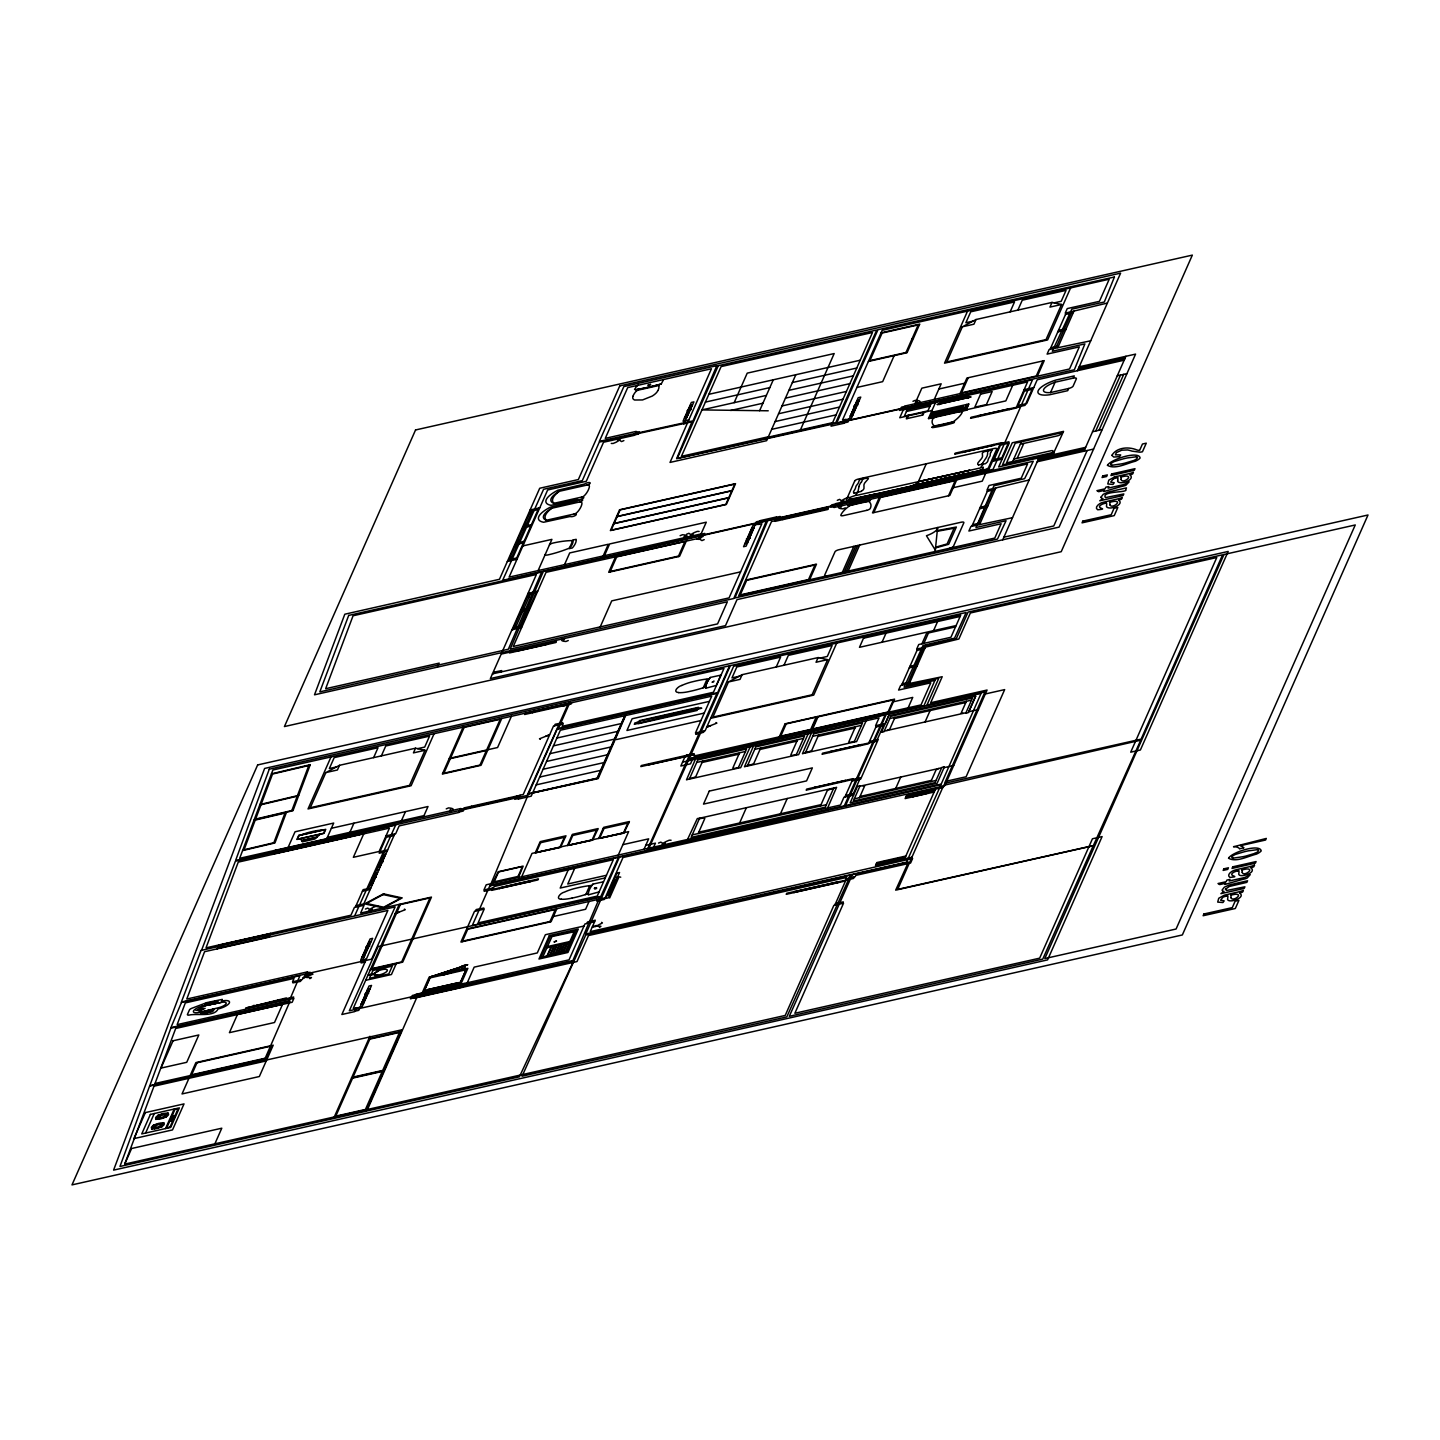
<?xml version="1.0" encoding="UTF-8"?>
<svg xmlns="http://www.w3.org/2000/svg" width="1440" height="1440" viewBox="0 0 1440 1440"><rect width="100%" height="100%" fill="white"/><g stroke="black" fill="none" stroke-linecap="round" stroke-linejoin="round"><path stroke-width="1.5" d="M750.204 746.892L740.664 767.718L738.18 768.096L746.586 748.98L697.824 759.942L689.418 778.968L686.502 779.832L695.448 759.204M866.16 720.792L856.602 741.618L854.136 741.996L862.542 722.88L813.78 733.842L805.374 752.868L802.458 753.732L811.404 733.104M594.558 888.588L596.232 887.616M596.502 888.102L596.484 887.616M1121.094 479.286C1121.724 484.326 1133.586 476.28 1126.242 476.046A10.782 3.474 -18 0 0 1122.192 476.73L1120.752 477.018M1242.198 872.172C1242.99 877.32 1254.942 868.77 1247.13 868.95A10.782 3.474 -18 0 0 1243.296 869.616L1241.856 869.904M935.19 551.484L937.602 527.526A13.896 4.482 -18 0 1 926.46 535.734L935.316 550.116M1101.042 497.142L1103.22 494.316L1108.044 492.138A18.702 6.03 -18 0 1 1110.87 491.418L1126.476 487.89L1125.774 489.474C1129.014 492.966 1101.24 490.608 1105.326 497.43A4.068 1.314 -18 0 0 1105.902 497.538L1123.812 493.938L1123.11 495.54L1099.782 500.778L1102.95 498.528A8.748 2.826 -18 0 1 1101.024 497.142M858.06 491.526L858.942 486.594M1117.764 480.258L1117.692 480.762A20.178 6.498 -18 0 0 1117.728 481.608C1121.544 485.406 1135.89 478.818 1129.824 474.948A9.054 2.916 -18 0 0 1132.668 473.94L1133.388 472.266A9.162 2.952 -18 0 1 1129.968 473.418L1129.716 473.49A42.21 13.608 -18 0 1 1127.448 474.03L1116.918 476.424M222.228 999.54L221.562 1001.07A10.404 3.348 -18 0 1 229.392 1002.87A10.404 3.348 -18 0 1 218.07 1008.972C214.236 1017.396 196.506 1013.112 188.838 1015.146A3.42 1.098 -18 0 1 187.47 1014.372L189.468 1009.872A3.42 1.098 -18 0 1 191.862 1008.27L206.802 1002.618L222.192 999.414M546.876 947.79L569.448 942.552M547.362 946.584L569.916 941.508M663.3 380.052L661.248 383.958A85.428 27.522 -18 0 1 635.508 389.772L635.418 389.79A85.572 27.576 -18 0 0 661.194 383.976L661.248 383.958M465.192 966.582L464.724 968.328L444.438 974.628M983.286 467.496L982.944 469.062A2.898 0.936 -18 0 1 982.134 469.602L980.316 470.25A12.942 4.176 -18 0 1 979.704 470.376M464.652 966.744L464.202 968.274L441.9 975.222M556.506 941.166L554.004 941.958L556.452 940.968M386.028 835.884L395.694 833.706L399.132 825.912L459.036 812.43L460.764 808.524L239.688 858.294L272.88 770.004L723.978 668.448L713.448 692.262L562.068 726.336L563.166 723.87L553.5 726.048L523.26 794.466L520.038 795.186L518.31 799.092L531.198 796.176L560.34 730.242L711.72 696.168L695.448 732.978L705.114 730.8L733.644 666.288L960.714 615.168L950.94 637.272L918.72 644.526L916.704 649.08L926.37 646.902L958.878 639L970.362 612.99L1216.764 557.532L1130.724 752.166L1140.39 750.006L1228.158 551.448L264.618 768.438L113.58 1170.126L1047.6 959.886L1102.086 836.604L1092.438 838.782L1039.662 958.158L794.88 1013.256L843.516 903.222L833.85 905.382L785.214 1015.434L124.704 1164.114L175.698 1028.466L292.176 1002.258L293.904 998.352L177.138 1024.632L185.328 1002.888L294.012 978.408L292.518 981.792L302.184 979.614L307.332 971.91L186.768 999.036L204.57 951.696L387.864 910.44L341.874 1014.498L354.762 1011.6L356.472 1007.694L353.25 1008.414L399.258 904.356M286.488 812.25L274.95 842.958L242.586 850.572M291.852 810.522L308.79 765.504M201.78 949.698L235.404 861.21L395.64 825.066L354.816 915.498M706.914 679.428L703.494 687.312A4.428 1.422 -18 0 1 702.648 687.96M720.72 675.522L716.274 685.44L705.942 688.176M217.17 948.87L218.898 944.964M124.704 1164.114L131.598 1148.508L221.778 1128.204L214.884 1143.81M221.94 944.622L267.03 934.47M221.202 947.61L222.246 945.252M145.62 1133.046L154.242 1113.534M199.926 1011.168L201.51 1007.586M201.024 1013.922L201.834 1012.104M204.75 1005.48L205.56 1003.644M202.302 1013.634L203.454 1011.69M206.046 1005.192L207.18 1003.284M273.528 854.19L275.238 850.284M203.922 1013.274L204.75 1011.402M207.63 1004.886L208.458 1002.996M204.246 1013.202L205.092 1011.276M207.936 1004.868L209.88 1002.492M206.388 1010.988L204.534 1013.364M209.214 1004.562L210.078 1002.636M205.848 1012.842L206.73 1010.862M209.52 1004.544L210.402 1002.564M276.912 853.074L317.502 843.93M277.902 852.138L278.946 849.798M207.144 1012.554L208.008 1010.574M210.798 1004.256L211.68 1002.276M207.468 1012.482L208.368 1010.448M211.104 1004.238L212.004 1002.204M208.746 1012.194L209.646 1010.16M212.4 1003.95L213.3 1001.916M209.07 1012.122L209.988 1010.034M212.688 1003.932L213.606 1001.844M210.366 1011.834L211.284 1009.746M214.902 1001.556L212.958 1004.076M210.672 1011.762L212.724 1009.17M214.272 1003.608L215.226 1001.466M211.968 1011.474L212.922 1009.332M215.568 1003.32L216.522 1001.178M212.292 1011.384L214.362 1008.756M215.874 1003.302L217.944 1000.674M214.542 1008.918L212.472 1011.546M218.124 1000.818L216.09 1003.446M288.126 847.386L295.038 831.78L333.684 823.068L326.772 838.692M165.582 1128.546L174.204 1109.034M166.842 1127.682L174.888 1109.484M188.946 1078.326L182.034 1093.932L259.344 1076.526L273.204 1045.188L195.894 1062.576L190.152 1075.59M331.02 756.9L308.034 808.938L411.102 785.736L434.088 733.716M170.82 1120.068L172.296 1116.738M325.836 772.596L310.302 807.714L409.5 785.394L425.034 750.276L415.512 748.206L339.498 765.306L325.836 772.596L337.428 769.986L339.498 765.306M172.638 1119.654L174.114 1116.324M170.064 1126.962L178.11 1108.746M265.014 937.746L266.04 935.406M268.704 937.26L270.432 933.354M317.196 843.3L318.24 840.96M320.076 843.354L360.666 834.228M321.066 842.436L322.092 840.096M254.034 1005.228L253.566 1006.254L278.154 1000.512M373.644 757.62L378 747.738L334.206 757.602L329.364 768.528L336.456 766.926M381.366 755.892L385.74 745.992L429.534 736.146L424.71 747.072L417.618 748.656M349.326 833.616L353.934 823.194M278.046 1000.746L278.514 999.702M285.21 1000.314L286.236 997.974L245.844 1008L293.616 997.002L292.932 998.568M293.49 981.576L292.914 982.872L300.528 981.396L301.212 979.848M360.36 833.58L361.386 831.24M365.436 829.98L353.358 857.304L379.116 851.49L389.466 828.09L238.248 862.128L206.01 947.862L350.946 915.228L354.402 907.434L364.068 905.256L360.612 913.068L431.46 897.102L402.714 962.154L370.512 969.39M437.454 667.044L439.182 663.138L325.656 688.698L353.07 615.762L536.382 574.506L490.374 678.564L725.508 625.626L737.01 599.616L1059.084 527.112L1135.566 354.114L1079.208 366.804M415.512 748.206L413.442 752.886L425.034 750.276M355.356 907.218L363.132 889.65L370.746 888.174M386.982 835.668L379.224 853.236L384.372 852.066M508.302 561.258L531.072 509.742M518.166 542.88L525.06 527.274M368.172 888.75L384.498 851.814L387.072 851.238M369.864 885.564L375.39 873.072M377.91 867.348L383.436 854.856M370.116 885.492L375.642 873.018M378.18 867.294L383.688 854.802M371.538 885.186L377.064 872.694M379.584 866.97L385.11 854.478M371.79 885.132L377.316 872.64M379.854 866.916L385.362 854.424M363.096 905.472L394.722 833.94M516.024 559.512L538.794 508.014M400.86 822.006L405.468 811.602M423.414 816.93L428.004 806.526L331.38 828.27M463.086 727.182L442.386 774.018L481.032 765.306L501.732 718.488M362.322 957.06L369 941.976M362.592 957.006L369.252 941.922M443.898 773.19L464.148 727.416M363.996 956.682L370.674 941.598M538.11 570.6L551.898 539.37L522.918 545.904M619.902 385.578L578.358 479.538L539.712 488.25L499.464 579.294L344.808 614.214L314.496 694.818L727.344 601.794L717.57 623.898L492.444 673.866M493.416 673.65L494.1 672.102L501.714 670.608L501.138 671.922M502.848 652.32L502.164 653.886L556.38 641.448L555.93 642.492L509.544 652.932L510.57 650.592M512.91 629.568L529.002 593.136M522.666 611.442L515.412 627.822L513.486 628.254M530.37 594L523.116 610.398L521.19 610.83M520.632 627.822L536.742 591.408M361.224 1004.166L367.902 989.082M517.266 651.186L517.734 650.142M361.494 1004.112L368.154 989.01M362.898 1003.788L369.576 988.704M363.168 1003.734L369.828 988.632M564.516 564.66L569.7 552.942L608.346 544.248L603.162 555.948M334.296 1116.936L369.936 1036.278M471.204 807.264L471.672 806.22M511.398 716.31L497.592 747.522L449.28 758.394M548.19 644.22L548.658 643.194M532.404 712.746L532.854 711.702M604.458 555.66L609.624 543.96L706.266 522.198L699.354 537.822L696.924 539.208L699.066 539.334L700.956 537.84L546.048 572.328L513.27 646.47L729.072 597.888L761.85 523.746L758.628 524.466L760.338 520.578L776.448 516.942L774.72 520.848L771.498 521.568L738.72 595.71L994.788 538.074L1001.106 523.764L968.904 531.018L970.92 526.464L1012.5 517.698M410.976 998.586L412.344 995.472L463.878 983.862M415.188 996.93L416.214 994.59M366.498 1109.682L401.004 1031.634L368.784 1038.888M422.19 992.898L429.192 977.04L467.856 968.328L460.836 984.204M508.572 798.84L509.022 797.814M615.618 556.668L608.706 572.274L679.572 556.326L686.466 540.72M423.468 992.61L430.488 976.734M610.002 571.986L616.68 556.902L684.954 541.53L678.294 556.614M427.662 989.64L457.29 982.962M684.738 417.996L690.516 405.45M686.412 417.618L691.938 405.144M686.682 417.564L692.19 405.072M554.472 725.814L555.156 724.266L562.77 722.79L562.194 724.086M563.904 704.484L563.202 706.05L568.476 704.628M600.228 626.886L611.73 600.876L740.574 571.878M475.452 911.106L476.154 909.54L483.768 908.064L483.192 909.36M484.884 889.776L484.2 891.324L538.416 878.886L537.966 879.93L491.58 890.37L492.624 888.03M462.204 941.724L467.73 929.232L555.336 909.522L549.81 922.014M571.626 702.756L571.05 704.052L524.664 714.492L525.132 713.448L571.518 703.008M492.66 883.332L498.186 871.74L523.152 866.142L518.436 877.536M494.208 881.82L498.51 872.064M499.32 888.624L499.77 887.598M459.54 984.492L466.56 968.616M458.982 987.084L460.026 984.744M459.288 987.714L414.54 997.092M462.33 987.372L464.058 983.484M467.28 982.746L474.174 967.14L537.3 952.938L545.364 934.722L584.01 926.028M518.04 876.456L522.36 866.7M521.658 876.816L532.008 853.398L628.632 831.636L618.282 855.054M734.166 402.66L747.216 373.14L834.174 353.556L800.424 429.912M536.274 852.462L540.594 842.706M530.226 881.676L530.694 880.632M564.426 837.342L559.872 847.314L536.508 852.606M624.762 715.734L597.168 778.176L532.746 792.666M759.6 410.724L773.28 379.8M568.44 845.226L572.76 835.47M568.242 869.832L560.196 888.048L605.286 877.896M556.848 908.712L551.106 921.708L460.926 942.012L474.498 911.322L484.164 909.144L478.062 922.932L597.24 896.112L613.332 859.68L494.154 886.518L493.578 887.814L483.93 889.992L486.216 884.79L840.51 805.032L843.966 797.22L853.632 795.06M574.686 868.392L567.774 883.998L606.438 875.286M795.816 374.724L766.656 440.676L670.032 462.42L711.432 368.766L627.696 387.612L605.268 438.354L636.192 431.388L634.464 435.294L603.54 442.242L586.296 481.266L547.65 489.978L509.112 577.116L701.082 533.916M596.592 830.106L592.02 840.078L568.674 845.37M546.876 956.196L550.746 947.466M547.524 956.052L551.376 947.322M599.706 838.188L604.008 828.432M549.648 955.566L553.518 946.836M550.296 955.422L554.148 946.692M552.24 954.99L556.092 946.26M552.87 954.846L556.74 946.116M554.94 954.378L558.792 945.648M555.588 954.234L559.44 945.504M557.514 953.802L561.366 945.072M558.162 953.658L562.014 944.928M589.572 886.068L586.08 893.988A4.428 1.422 -18 0 1 585.234 894.636M560.088 953.208L563.958 944.496M560.736 953.064L564.588 944.352M562.68 952.632L566.532 943.92M563.31 952.488L567.18 943.758M745.272 543.528L751.932 528.444M745.524 543.474L752.202 528.372M649.044 763.794L648.594 764.838L686.052 756.198M746.946 543.15L753.606 528.066M747.198 543.096L753.876 527.994M589.068 901.458L585.612 909.27L553.41 916.506M623.538 832.824L627.84 823.068M586.854 923.508L587.556 921.942L595.278 920.214L590.22 931.644L912.6 858.492L910.584 863.046L855.828 875.376L855.252 876.672L845.586 878.85L846.162 877.554L588.492 935.55L576.99 961.56L414.018 998.262L415.746 994.356L569.052 959.85L584.928 923.94L594.594 921.762M597.438 899.568L596.754 901.134L604.476 899.388L622.998 857.502L944.802 785.664L987.066 690.048L930.69 702.738L942.192 676.728L910.278 683.334L900.612 685.512L898.596 690.048L930.798 682.812L921.024 704.916L693.954 756.036L694.53 754.74L640.854 766.584L641.322 765.54L694.152 753.642L693.576 754.956M607.464 895.266L613.908 880.704M746.91 579.816L740.25 594.9L808.524 579.528L815.202 564.444M607.716 895.212L614.16 880.632M609.138 894.888L615.582 880.326M775.548 520.308L775.08 521.352L827.91 509.454L828.36 508.428L774.9 520.452M609.642 898.02L619.002 876.834L620.73 877.176M778.122 519.732L780.138 516.474L776.286 517.338M782.82 519.606L783.27 518.58M644.04 849.258L648.648 838.854L622.872 844.65M684.864 756.9L680.85 766.008L690.516 763.83L692.226 759.942M685.836 756.684L686.52 755.136L691.56 754.236M696.42 732.762L695.736 734.31L703.566 732.312L704.142 731.016M653.706 847.08L655.434 843.174L645.768 845.352M728.442 681.984L712.908 717.102L812.124 694.764L827.64 659.646L818.118 657.576L742.104 674.676L728.442 681.984L740.034 679.374L742.104 674.676M850.446 415.836L857.106 400.752M850.698 415.782L857.376 400.698M852.12 415.458L858.78 400.374M852.372 415.404L859.05 400.32M702.648 761.112L696.042 776.052A2.97 0.954 -18 0 1 692.748 777.816L689.616 778.518M820.17 511.2L820.638 510.156M894.168 355.626L882.666 381.654L856.908 387.45M687.51 839.484L697.338 818.55L699.534 818.28L691.128 837.396L825.264 807.192L833.67 788.166L836.586 787.32L827.64 807.93M905.994 352.494L918.18 324.918M809.586 579.762L816.48 564.156L745.632 580.104M698.166 833.562L704.754 818.622A2.97 0.954 -18 0 0 702.468 818.136L699.336 818.838M776.25 666.99L780.606 657.108L736.812 666.972L731.988 677.898L739.062 676.296M739.566 752.796L732.96 767.736A2.97 0.954 -18 0 0 735.246 768.24L738.378 767.538M859.806 479.61L860.796 479.466A10.584 3.42 -18 0 0 861.588 479.268L863.946 477.81M783.972 665.262L788.346 655.38L832.14 645.516L827.316 656.442L820.224 658.026M753.426 746.154L744.48 766.782L747.396 765.918L755.802 746.892L804.564 735.93L796.158 755.046L798.642 754.668L808.182 733.842M760.626 748.062L754.02 763.002A2.97 0.954 -18 0 1 750.726 764.766L747.594 765.468M907.83 415.404L906.336 418.752L922.968 415.008L924.462 411.66M907.038 418.59L908.514 415.242M914.94 403.776L921.834 388.17L941.166 383.814L934.272 399.438M842.346 572.4L853.83 546.372M844.272 571.95L855.774 545.94M846.198 571.518L857.7 545.508M879.408 497.286L872.496 512.892L949.806 495.486L956.7 479.88M873.792 512.604L880.47 497.52L955.188 480.69L948.51 495.774M848.142 571.086L859.644 545.076M739.62 822.978L746.37 807.696M779.31 736.812L785.07 723.816L894.564 699.156L888.822 712.17M967.536 311.13L944.532 363.15L1047.6 339.948L1070.604 287.928M922.284 415.17L923.76 411.804M780.768 736.146L786.186 723.906M962.352 326.808L946.818 361.944L1046.016 339.606L1061.55 304.488L1052.028 302.418L976.014 319.518L962.352 326.808L973.944 324.198L976.014 319.518M818.118 657.576L816.048 662.256L827.64 659.646M928.422 418.554L935.442 402.678M930.258 417.906L932.832 412.092L968.886 403.974L966.312 409.788M930.582 417.834L933.156 412.02M931.842 417.114L933.57 413.226M933.606 414.486L932.58 416.826L934.164 416.52M934.938 413.838L934.092 413.658M939.06 404.73L939.762 403.182L969.174 396.558L968.472 398.124M935.964 416.106L934.488 416.07M935.406 414.972L933.12 415.854L935.676 416.142M935.838 414.306L934.992 414.126M937.782 415.71L936.288 415.656M936.18 416.016L936.81 415.098M937.062 414.036L938.34 413.37M937.62 412.92L936.342 413.586L937.44 412.902M836.712 643.086L813.708 695.106L710.64 718.308M937.818 415.206L944.136 414.27M939.51 413.478L940.788 412.83M941.904 411.948L942.75 412.128M797.544 739.746L790.938 754.686A2.97 0.954 -18 0 0 793.224 755.19L796.356 754.488M941.958 412.938L941.112 412.758M943.128 411.678L943.974 411.858M944.406 412.38L943.56 412.2M946.422 411.318L944.496 411.318M945.414 411.498L946.62 410.832M945.63 412.11L946.908 411.444M946.026 413.478L947.232 413.568M947.826 412.614L947.376 413.496L948.924 413.19M948.078 411.552L949.356 410.886M916.956 484.848L926.262 463.77M950.868 412.704L951.912 410.364M811.53 729.576L817.272 716.562M952.722 410.184L953.352 410.868M960.03 393.624L966.924 378.018L1044.234 360.63L1037.34 376.236M818.01 716.868L812.664 728.964L888.03 711.99L893.376 699.894M952.848 412.272L954.342 411.102L953.01 412.272M968.22 377.73L961.542 392.814L1036.278 376.002L1042.938 360.918M955.296 411.714L954.45 411.534M955.944 410.238L955.314 409.554M956.052 411.534L957.096 409.194M958.32 408.924L956.16 411.57M780.48 813.78L787.23 798.498M958.446 411.012L960.606 408.366M959.67 410.724L960.768 408.366M960.894 410.454L961.92 408.114L960.912 408.294M961.47 410.454L963.198 406.548M818.586 735.012L811.98 749.952A2.97 0.954 -18 0 1 808.704 751.716L805.572 752.418M864.072 636.912L859.482 647.316L956.106 625.572M965.988 409.86L968.562 404.046M1010.142 311.832L1014.516 301.95L970.722 311.814L965.88 322.74L972.972 321.138M1017.882 310.104L1022.256 300.204L1066.05 290.358L1061.226 301.284L1054.134 302.868M813.924 788.418L814.392 787.374M829.8 752.508L830.268 751.464M962.442 452.466L962.91 451.44M978.318 416.574L978.768 415.53M882.018 642.258L886.626 631.836M820.44 806.022L827.046 791.082A2.97 0.954 -18 0 1 830.34 789.336L833.472 788.634M855.522 726.696L848.916 741.636A2.97 0.954 -18 0 0 851.202 742.14L854.334 741.438M1012.734 385.272L1005.84 400.896L928.53 418.284M1052.028 302.418L1049.958 307.098L1061.55 304.488M980.82 467.316L983.304 464.076A14.76 4.752 -18 0 0 984.708 463.806L985.302 463.734A4.518 1.458 -18 0 0 985.86 463.338L987.192 462.114A9.126 2.934 -18 0 0 987.732 461.25L988.47 458.694A74.358 23.958 -18 0 1 988.938 457.92L989.946 456.21A15.876 5.112 -18 0 0 990.18 455.472L990.234 454.068A23.418 7.542 -18 0 1 990.558 452.844M988.146 450.756L988.596 449.748M793.98 892.584L794.448 891.54M844.848 781.452L845.316 780.408M860.724 745.542L861.174 744.516M993.366 445.518L993.816 444.474M1009.224 409.608L1009.692 408.564M985.698 473.364L982.242 481.158L953.262 487.692M844.938 797.004L853.038 778.662L806.67 789.102L806.202 790.146L860.436 777.708L852.66 795.276M876.564 725.472L868.446 743.814L822.078 754.254L822.528 753.21L876.528 741.294L884.286 723.726M993.438 461.07L1001.556 442.728L955.17 453.168L954.72 454.212L1003.788 442.926M1025.064 389.538L1016.964 407.88L970.578 418.32L971.046 417.276L1019.88 406.512M1001.178 459.324L1008.936 441.774L1001.214 443.52M1032.804 387.792L1025.046 405.36L1017.306 407.088M901.584 685.278L917.676 648.864M971.892 526.248L987.984 489.834M1050.084 349.344L1066.194 312.93M860.706 779.058L878.184 739.512M978.426 709.56L968.778 711.738L975.672 696.132L888.714 715.716L885.258 723.51L875.592 725.688L879.048 717.876L682.578 762.102M921.942 643.806L926.55 633.402L955.53 626.868M860.04 785.862L853.344 801.036L935.082 782.622L941.778 767.448L944.28 766.692M923.868 643.374L928.476 632.97M985.5 507.258L978.264 523.638L980.19 523.206M993.204 489.816L985.968 506.214L987.894 505.782M1063.71 330.354L1056.456 346.734L1058.382 346.302M1071.414 312.93L1064.16 329.31L1066.104 328.878M909.306 683.55L925.398 647.118M979.614 524.502L995.706 488.088M1057.824 347.616L1073.916 311.184M859.482 797.688L864.648 785.934L862.614 785.628M933.552 630.648L938.16 620.244M1012.698 461.502L1021.41 441.81M1017.198 458.334L1023.786 443.43M908.154 707.814L912.744 697.41L893.43 701.766M1050.534 392.562L1055.106 382.212L1073.286 378.126A3.996 1.296 -18 0 1 1076.364 378.792L1073.142 386.1A3.996 1.296 -18 0 1 1068.714 388.458L1050.534 392.562A14.364 4.626 -18 0 1 1043.676 389.448A14.364 4.626 -18 0 1 1055.106 382.212M837.792 882.72L838.242 881.676M834.822 905.166L846.558 878.634M1073.286 378.126L1074.258 375.912L1056.078 379.998A19.908 6.408 -18 0 0 1038.204 390.672A19.908 6.408 -18 0 0 1049.562 394.776L1067.724 390.672L1068.714 388.458M1002.726 539.802L1038.96 457.848M1077.48 370.71L1120.608 273.15L619.758 385.902M842.562 903.438L843.246 901.872L835.398 903.87M854.28 876.888L853.596 878.454L786.708 893.268L786.258 894.312L845.514 880.974M895.716 788.436L900.738 777.042M1052.496 452.556L1053.054 451.278A2.97 0.954 -18 0 0 1050.768 450.792L1013.76 459.108M1061.208 432.846L1060.65 434.124A2.97 0.954 -18 0 1 1057.356 435.87L1020.348 444.204M1053.99 452.25L1063.548 431.37L1012.266 442.782L1002.492 464.886L1053.918 453.186L1054.134 452.25L1006.524 462.888L1015.236 443.196L1062.63 432.522M883.206 863.946L884.592 860.814M912.888 796.824L914.274 793.71M930.87 781.614L936.036 769.914L938.862 768.456M897.21 859.86L898.128 857.772M926.874 792.738L927.792 790.65M944.388 766.854L937.152 783.27L850.176 802.854L857.43 786.438L859.932 785.682M1083.924 451.242L1125.9 356.292M903.906 860.454L936.09 787.608M1087.146 450.522L1053.792 525.96L1003.878 537.192M1095.768 431.01L1120.5 375.084M1098.99 430.29L1123.722 374.346M911.628 858.726L912.312 857.16L875.484 865.674L876.87 862.56L905.85 856.026M943.83 785.88L943.146 787.446L906.534 795.438L905.148 798.57L934.146 792.036M1233.522 846.738L1266.3 838.44L1265.598 840.024L1240.416 845.694A26.064 8.406 -18 0 1 1243.656 847.854M1254.492 865.152L1253.754 866.808A9.054 2.916 -18 0 1 1250.73 867.78C1257.534 872.28 1240.974 877.932 1238.922 874.674A20.178 6.498 -18 0 1 1238.796 873.72L1238.85 873.144A43.524 14.022 -18 0 0 1238.85 870.57L1237.824 870.804M881.442 732.132L888.714 715.716M884.052 731.538L890.766 716.364L972.504 697.968L965.79 713.142M894.978 717.372L889.758 729.144L886.968 730.53M925.092 721.944L930.132 710.55M966.366 701.316L961.2 712.998L963.216 713.358M975.672 696.15L968.4 712.566L965.934 713.322M962.568 409.842L965.34 408.204L962.658 410.04M990.558 452.844L992.268 449.676M634.536 389.484L636.75 386.028M982.314 463.554L982.368 463.464A4.302 1.386 -18 0 0 982.116 463.86L982.44 464.148M982.638 463.086L986.058 457.974A45.774 14.742 -18 0 0 987.606 453.564L987.678 451.422L990.036 450.342A10.584 3.42 -18 0 0 990.792 450.216L992.034 449.802M599.076 891.9L588.474 894.834M861.534 481.968L862.812 478.998M636.804 385.938L638.298 385.236M713.718 681.192L713.952 680.94M649.926 384.894L650.664 384.318L649.152 385.218M883.98 731.646L881.64 732.312M918.018 484.506L971.64 472.32A66.186 21.33 -18 0 1 974.682 471.69L976.644 471.276A14.436 4.644 -18 0 0 978.93 470.682L980.784 470.124M710.244 677.448L720.414 675.216M592.92 884.106L603.09 881.874M320.256 834.192L314.802 839.034L302.4 841.824L300.564 838.656M594.72 888.336L596.016 888.642M172.908 1115.838L174.168 1115.73M170.748 1120.716L172.008 1120.608M712.224 682.074L712.458 682.056M594.306 888.354L596.106 887.634M918.27 484.308L918.558 481.644M371.916 973.836L367.956 975.33L371.07 974.988L378 971.334L377.154 970.758M596.394 925.452L592.38 926.928L595.494 926.568L602.424 922.932L601.578 922.356M933.678 413.1L963.018 406.404M961.326 410.598L932.022 417.276M205.668 1003.518L206.658 1003.212M207.288 1003.158L208.278 1002.852M205.83 1005.39L204.966 1005.642M210.51 1002.438L211.5 1002.114M207.414 1005.084L206.568 1005.318M212.112 1002.078L213.102 1001.754M209.07 1004.724L208.152 1005.012M213.732 1001.718L214.722 1001.394M210.6 1004.454L209.772 1004.706M215.334 1001.34L216.324 1001.034M212.184 1004.148L211.374 1004.382M201.942 1011.96L202.932 1011.654M203.58 1011.564L204.57 1011.24M205.2 1011.15L206.19 1010.826M215.46 1003.446L214.506 1003.77M202.194 1013.76L201.24 1014.084M206.838 1010.736L207.828 1010.412M203.778 1013.436L202.806 1013.724M208.476 1010.322L209.466 1009.998M210.114 1009.908L211.086 1009.584M207 1012.698L206.118 1013.004M208.602 1012.338L207.684 1012.626M210.15 1012.014L209.34 1012.266M211.86 1011.6L210.906 1011.906M174.996 1109.34L177.93 1108.602M498.636 871.938L522.162 866.538M169.92 1127.106L167.058 1127.844M623.394 832.968L599.958 838.332M617.472 440.532C620.802 435.96 622.206 440.37 613.17 443.448L611.28 443.448M693.072 534.33C691.992 538.416 685.782 535.464 697.248 531.396L699.138 531.414M843.804 500.4C842.562 504.558 836.694 501.48 847.98 497.466L849.87 497.484M372.042 909.126C370.116 913.356 365.112 910.17 376.11 906.192L378 906.21M309.87 978.66L311.454 977.526L306.54 977.49M374.922 975.834L376.506 974.718L371.592 974.682M665.136 843.156C663.75 847.098 657.684 844.632 669.204 840.222L671.094 840.24M599.346 927.432L600.93 926.298L596.052 926.244M596.61 888.354L594.684 888.714M1113.03 479.16L1110.69 482.112L1114.236 482.724L1113.012 484.416L1107.774 483.984L1108.8 480.132L1114.236 477.126M384.21 894.006L366.498 903.456L383.706 907.2L401.418 897.75M155.88 1119.474L158.058 1118.304M166.086 1114.02L168.264 1112.868M172.854 1116.072L174.006 1115.46M151.56 1129.23L153.738 1128.06M161.766 1123.776L163.944 1122.624M170.91 1120.986L172.062 1120.374M861.354 491.202L862.65 490.338A11.988 3.87 -18 0 0 863.982 488.358L863.982 486.09A36.36 11.718 -18 0 1 863.928 485.442A24.138 7.776 -18 0 1 864.954 482.67L868.392 478.674L867.546 478.008A4.428 1.422 -18 0 0 867.006 478.098L863.586 478.8M681.786 685.476C678.258 686.178 672.012 692.19 678.726 692.568M918.414 481.536L949.248 475.092M648.81 384.66L647.748 385.182L648.666 385.506M713.664 681.858L712.368 682.272M172.548 1116.54L173.736 1116.234M172.278 1119.888L171.216 1120.14M840.87 507.312C844.128 503.856 832.554 508.212 842.976 508.86L845.298 507.888M563.832 639.954C567.342 636.408 555.696 640.926 565.938 641.484L568.26 640.53M450.666 809.442C446.652 812.826 459.72 808.794 448.56 807.894L446.238 808.866M1254.906 853.344L1245.924 856.044A64.512 20.79 -18 0 1 1243.062 856.692L1233.522 858.096M917.532 401.814C913.896 405.774 926.19 400.464 915.3 400.338L912.978 401.292M684.684 536.22C680.202 539.856 693.792 535.392 682.434 534.744L680.112 535.698M369.828 909.63L367.722 908.082L365.4 909.054M623.88 440.604L621.54 441.576L619.344 440.064M686.556 534.258L688.878 533.286L691.074 534.78M704.214 539.64L701.892 540.612L699.696 539.118M837.288 500.328L839.61 499.356L841.806 500.85M545.598 736.308L549.558 734.796L539.514 738.792L540.36 739.368M710.784 725.616L706.824 727.11L716.85 723.114L716.004 722.538M399.114 912.15L395.208 913.68L405.252 909.684L404.406 909.108M306.954 976.716L302.904 978.138L312.948 974.142L312.102 973.584M658.512 843.084L660.834 842.112L663.03 843.606M1247.004 878.202L1250.262 874.62L1244.952 877.41A10.53 3.402 -18 0 1 1242.9 877.914L1229.256 880.992L1229.958 879.39L1226.88 880.092L1226.178 881.694L1218.024 883.53L1219.698 884.574L1225.476 883.278L1224.954 884.448L1241.964 879.57A23.634 7.614 -18 0 0 1246.176 878.526M1125.774 485.388L1129.176 481.806L1123.938 484.506M1125.288 485.55L1125.09 485.622A23.634 7.614 -18 0 1 1120.878 486.648L1103.868 491.562L1104.372 490.392L1098.612 491.688L1096.938 490.644L1105.074 488.808L1105.794 487.206L1108.872 486.504L1108.152 488.124L1121.796 485.046A10.53 3.402 -18 0 0 1123.848 484.542M982.188 464.094L981.954 464.166A8.226 2.646 -18 0 1 978.462 464.994M854.316 493.254L854.874 493.038A14.76 4.752 -18 0 0 856.332 492.66L857.844 491.976A4.302 1.386 -18 0 0 858.024 491.526M199.494 1012.464L218.646 1007.676A6.84 2.214 -18 0 0 226.152 1003.644A6.84 2.214 -18 0 0 220.95 1002.474L202.248 1006.218L220.95 1002.474M988.776 450.612L984.708 451.602A4.428 1.422 -18 0 0 983.988 451.8L982.296 453.042L982.548 456.21A24.138 7.776 -18 0 1 981.126 459.054A36.36 11.718 -18 0 1 980.388 459.882L978.102 462.672A11.988 3.87 -18 0 0 977.85 464.4L978.606 464.796M271.44 773.838L310.266 764.676L292.968 810.72L254.124 819.882M310.086 765.198L272.538 774.036L255.618 819.072L293.148 810.216M259.902 804.528L298.728 795.384M261 804.744L297.252 796.194M954.072 473.994L969.804 470.232L919.404 481.464L983.358 467.298M929.574 481.752L911.196 485.91L951.354 476.82M881.046 332.82L919.71 324.108L907.056 352.728L868.41 361.44M919.476 324.63L882.108 333.054L869.922 360.63L907.29 352.206M912.096 338.706L913.374 338.418M1107.378 303.066L1065.222 313.146L1067.238 308.592L1099.44 301.338L1109.214 279.234L882.144 330.336L842.472 420.102L845.694 419.364L843.966 423.27L831.078 426.168L872.478 332.514L721.098 366.588L681.426 456.336L768.384 436.77M708.858 394.308L860.238 360.216M1065.492 314.496L1073.34 312.48M689.94 405.576L692.514 405M705.402 402.102L769.824 387.612M792.36 382.536L856.782 368.028M688.194 410.202L687.114 410.67L688.086 410.454M690.12 409.752L691.092 409.536L690.012 410.022M766.368 395.406L701.946 409.914L768.24 410.796M788.922 390.33L853.326 375.84M1058.472 330.354L1064.286 329.058M1057.788 331.92L1065.636 329.922M684.432 418.068L687.006 417.492M636.012 431.784L639.432 431.946L638.496 434.034L634.644 434.898M688.842 419.886L683.046 421.2L691.326 402.462L693.9 401.886L683.604 423.882L687.456 423.018M730.71 410.472L762.912 403.218M785.466 398.142L849.888 383.634M782.01 405.936L846.432 391.446M1050.768 347.796L1056.582 346.482M1090.71 340.794L1049.112 349.56L1047.114 354.114L1079.316 346.86L1069.542 368.982L904.95 406.026L899.784 417.744L931.986 410.49M778.572 413.748L842.976 399.24M856.782 400.824L859.374 400.248M775.116 421.56L839.538 407.052M855.036 405.432L853.956 405.918L854.928 405.702M856.98 405L857.934 404.784L856.854 405.252M938.862 389.034L964.638 383.22M771.66 429.354L836.082 414.864M850.122 415.908L852.696 415.332M768.222 437.166L832.626 422.658M845.514 419.76L851.31 418.446L860.742 397.116L858.168 397.71L847.998 422.01L844.146 422.874M904.788 406.422L901.566 407.142L899.532 410.418L903.402 409.536M1078.596 368.172L1125.306 357.66M1078.02 369.468L1124.73 358.956M903.222 409.932L1027.548 381.942L1017.036 405.756L1026.702 403.578L1037.214 379.764L1124.172 360.198M906.426 411.48L929.988 406.188M559.242 491.31L587.322 484.992C592.956 483.534 585.72 496.584 582.156 496.962L553.932 503.316A24.606 7.938 -18 0 1 559.242 491.31A34.92 11.25 -18 0 0 553.932 503.316M1024.11 389.754L1033.758 387.576M1024.38 391.086L1032.102 389.358M937.764 412.83L938.664 412.632M939.888 412.362L938.61 413.028L939.69 412.83M940.212 412.29L941.112 412.074M942.048 411.876L942.948 411.66M943.272 411.588L944.172 411.39M948.456 410.436L947.25 411.084L948.258 410.904M948.78 410.364L949.68 410.148M950.904 409.878L949.626 410.544L950.706 410.346M951.228 409.806L952.128 409.608M953.19 409.356L954.09 409.158M954.414 409.086L955.314 408.888M956.538 408.6L955.26 409.266L956.34 409.068M957.6 408.33L962.172 407.304M933.894 414.126L934.794 413.928M937.566 413.298L938.466 413.1M940.014 412.758L940.914 412.542M944.298 411.786L945.198 411.588M948.582 410.832L949.482 410.616M951.03 410.274L951.93 410.076M952.992 409.824L954.99 409.626M954.216 409.554L955.116 409.356M957.366 408.852L961.938 407.808M933.768 414.396L934.668 414.198M936.216 413.856L937.116 413.658M938.664 413.298L939.564 413.1M942.336 412.47L943.236 412.272M944.784 411.93L945.684 411.714M947.232 411.372L948.132 411.174M949.68 410.814L951.804 410.346M952.866 410.112L953.766 409.896M957.24 409.122L958.158 408.924M958.464 408.834L959.382 408.636M933.552 414.9L951.588 410.814M952.65 410.598L953.568 410.364M953.874 410.328L954.792 410.094M955.098 410.04L956.016 409.824M957.024 409.608L957.942 409.392M958.248 409.338L959.166 409.104M959.472 409.068L960.39 408.834M960.696 408.78L961.614 408.564M933.336 415.386L949.554 411.732M953.676 410.796L954.576 410.58M954.9 410.508L955.8 410.31M956.808 410.112L957.726 409.878M958.032 409.824L958.95 409.608M959.256 409.554L960.174 409.32M960.48 409.284L961.398 409.05M935.352 415.35L951.156 411.804M956.592 410.598L957.51 410.364M957.816 410.328L958.734 410.094M959.04 410.058L959.958 409.824M960.264 409.77L961.182 409.554M962.928 409.284L965.268 408.762M932.886 416.376L947.448 413.082M947.754 413.028L950.94 412.29M952.002 412.074L952.902 411.876M953.226 411.804L954.126 411.57M956.376 411.102L957.294 410.868M957.6 410.814L958.518 410.598M958.824 410.544L959.742 410.31M960.048 410.274L960.966 410.04M944.46 414.198L945.648 413.928M949.248 413.118L950.724 412.794M951.786 412.542L952.686 412.344M954.234 412.002L955.134 411.804M957.384 411.282L958.284 411.084M958.608 411.012L959.508 410.814M959.832 410.742L960.732 410.526M1117.278 375.804L1126.944 373.626M967.158 410.058L928.692 418.698M530.1 509.976L539.766 507.798M530.496 511.056L532.422 510.624L525.528 526.23L523.602 526.662M532.314 510.876L538.11 509.58M551.754 508.248L579.834 501.912C585.468 500.508 578.466 513.396 574.524 513.918L546.444 520.236A24.606 7.938 -18 0 1 551.754 508.248A34.92 11.25 -18 0 0 546.444 520.236M529.344 513.648L531.27 513.216M978.66 415.764L1009.638 408.708M524.754 524.052L526.68 523.62M525.636 525.96L531.432 524.664M523.134 527.706L530.748 526.212M521.982 530.298L523.926 529.866M617.238 516.402L731.898 490.59M617.13 516.654L731.79 490.842M517.392 540.702L519.318 540.27M516.24 543.312L524.088 541.314M515.772 544.356L517.716 543.906L510.804 559.53L508.878 559.962M517.59 544.176L523.386 542.862M614.142 523.422L728.802 497.61M614.016 523.692L728.676 497.88M514.62 546.948L516.564 546.516M962.496 452.34L993.474 445.284M510.03 557.352L511.956 556.92M510.93 559.26L516.726 557.964M507.33 561.474L516.996 559.296M1092.546 431.73L1102.212 429.552M994.14 459.504L1001.862 457.776M992.484 461.286L1002.132 459.108M1085.652 447.336L998.694 466.92L1009.206 443.124L999.558 445.284L989.028 469.098L835.722 503.604L833.994 507.51L1027.566 463.932L1021.23 478.242L989.028 485.496L987.012 490.05L1029.168 479.97M760.176 520.956L756.306 521.838L746.136 546.138L743.562 546.714L752.994 525.384L758.79 524.088M835.542 504L831.672 504.864L830.754 506.952L834.156 507.114M1038.348 459.216L1085.058 448.704M1037.772 460.512L1084.482 450M783.162 518.814L820.584 510.3M1037.232 461.754L1093.59 449.064M751.608 528.516L754.2 527.922M747.45 538.578L746.37 539.064L747.342 538.848M749.394 538.146L750.348 537.93L749.268 538.416M610.236 571.464L678.51 556.092M744.948 543.6L747.522 543.024M528.048 593.352L537.714 591.192M528.426 594.45L536.058 592.956M987.3 491.382L995.13 489.384M527.292 597.042L529.218 596.61M522.342 608.238L524.268 607.788M523.242 610.128L529.038 608.832M980.28 507.258L986.076 505.944M520.722 611.874L528.336 610.398M979.596 508.824L987.426 506.826M519.588 614.466L521.514 614.034M514.638 625.662L516.564 625.23M937.296 530.586L956.358 527.022L948.69 544.284L935.55 547.902M937.224 531.306L954.09 528.228L947.106 543.942L935.622 547.182M515.538 627.57L521.334 626.256M972.576 524.682L978.372 523.386M511.938 629.784L521.604 627.606M746.694 580.338L814.968 564.966M517.626 650.376L548.55 643.428M517.374 650.952L548.298 643.986M462.852 727.704L500.22 719.298L479.97 765.072L442.62 773.496M532.764 711.936L563.724 704.88M863.514 638.226L960.138 616.464M922.896 648.864L924.84 648.432M916.992 650.43L922.788 649.116M450.342 758.628L486.414 750.51M709.434 701.37L632.124 718.758L626.958 730.476L704.25 713.07M556.902 738.036L621.306 723.546M553.446 745.848L617.868 731.34M909.972 666.288L917.586 664.812M915.192 666.288L917.118 665.856M909.288 667.854L915.084 666.558M549.99 753.66L614.412 739.152M616.392 739.566L700.956 720.54M546.552 761.454L610.956 746.964M902.268 683.73L909.882 682.254M543.096 769.266L607.518 754.758M539.64 777.06L604.062 762.57M784.89 724.194L816.138 717.174L810.72 729.396L779.49 736.434M817.038 717.084L894.348 699.678M536.202 784.872L600.606 770.364M301.572 840.474L317.142 836.982M301.716 840.744L316.71 837.36M327.348 837.378L423.99 815.634M275.076 850.68L365.256 830.376M471.258 807.12L508.68 798.606M273.69 853.794L363.87 833.49M985.338 693.954L1004.652 689.616L966.132 776.754L946.8 781.11M889.812 718.542L971.532 700.146M696.726 762.444L745.488 751.464M754.686 749.394L803.466 738.414M812.664 736.344L861.444 725.364M894.456 718.578L965.826 702.522M702.036 762.498L738.954 754.182M760.014 749.448L796.932 741.132M817.974 736.398L854.91 728.082M386.298 837.234L394.02 835.488M875.862 727.038L883.602 725.292M884.232 731.142L965.952 712.746M689.256 779.148L738.198 768.132M747.234 766.098L796.176 755.082M805.212 753.048L854.136 742.032M379.908 851.67L387.648 849.924M869.49 741.474L877.212 739.728M830.16 751.698L861.12 744.642M383.112 854.928L385.686 854.352M380.106 862.398L379.026 862.884L379.98 862.668M382.032 861.966L383.004 861.75L381.924 862.236M377.586 867.42L380.178 866.844M376.452 870.03L379.026 869.436M376.218 870.534L378.792 869.958M375.066 873.144L377.64 872.568M373.32 877.752L372.24 878.238L373.194 878.022M375.246 877.32L376.218 877.104L375.138 877.572M539.622 842.922L565.398 837.126M571.788 835.686L597.564 829.872M603.054 828.648L628.812 822.852M369.54 885.636L372.114 885.042M814.284 787.608L845.262 780.534M362.43 891.216L370.17 889.47M852.012 781.02L859.734 779.274M699.3 818.298L833.796 788.004M859.86 786.258L941.598 767.844M944.046 767.664L953.712 765.504M356.058 905.652L363.78 903.906M845.622 795.456L853.362 793.71M698.778 832.176L821.052 804.636M860.022 796.482L931.392 780.39M692.244 834.894L826.38 804.69M854.298 798.858L936.036 780.444M493.236 882.036L519.012 876.24M218.718 945.342L270.252 933.75M217.332 948.474L268.866 936.864M914.166 793.944L927.684 790.884M913.914 794.502L927.432 791.46M499.662 887.832L530.586 880.866M906.084 796.482L935.064 789.966M499.41 888.39L530.334 881.442M913.698 794.97L927.234 791.928M913.446 795.546L926.982 792.504M905.616 797.526L934.596 790.992M913.248 796.014L926.766 792.972M912.996 796.59L926.514 793.548M614.97 877.644L617.544 877.068M613.584 880.776L616.158 880.182M368.676 942.048L371.25 941.472M366.93 946.656L365.85 947.142L366.822 946.926M368.856 946.224L369.828 946.008L368.748 946.476M607.77 893.916L610.344 893.34M607.14 895.338L609.714 894.762M466.668 929.016L605.178 897.84M361.998 957.132L364.59 956.556M307.152 972.288L310.572 972.468L309.636 974.538L305.784 975.42M366.426 958.95L360.63 960.264L370.062 938.934L372.636 938.34L361.17 962.946L365.04 962.082M462.438 941.202L550.044 921.492M370.278 969.912L396.054 964.116L391.446 974.52L365.67 980.316M195.858 1010.484L205.128 1008.396M884.196 861.732L897.768 858.582M876.402 863.604L905.4 857.07M883.728 862.776L897.3 859.626M875.952 864.648L904.932 858.114M883.278 863.82L896.85 860.67M794.34 891.774L838.188 881.802M794.052 892.44L837.9 882.486M367.578 989.154L370.152 988.56M365.832 993.762L364.752 994.23L365.706 994.014M367.758 993.33L368.73 993.096L367.65 993.582M360.9 1004.238L363.492 1003.662M423.702 992.088L459.774 983.97M423.594 992.358L459.666 984.24M356.31 1008.09L362.106 1006.776L371.538 985.446L368.964 986.022L358.794 1010.34L354.924 1011.204M411.894 996.516L410.328 998.73L462.51 986.994M155.016 1083.492L267.444 1058.184M153.99 1086.192L266.238 1060.92M1239.948 848.682L1243.764 847.818M351.54 1077.912L383.742 1070.658M877.392 493.632L848.664 499.5L850.572 497.304A3.078 0.99 -18 0 1 851.382 496.872L853.452 496.116A17.676 5.706 -18 0 1 855.216 495.576L857.898 492.084A8.226 2.646 -18 0 0 861.336 491.364M940.59 479.304L958.644 475.326M955.908 475.866L965.97 473.67L961.074 474.732M1105.524 503.172L1106.496 502.956A43.524 14.022 -18 0 1 1106.496 505.53L1106.532 505.998A20.178 6.498 -18 0 0 1106.568 506.862C1110.42 510.768 1125.018 503.784 1118.484 500.148A9.054 2.916 -18 0 0 1121.508 499.176L1122.228 497.502A9.162 2.952 -18 0 1 1118.808 498.672L1118.556 498.726A42.21 13.608 -18 0 1 1116.288 499.284L1105.758 501.678A18.198 5.868 -18 0 0 1103.076 502.344C1100.16 502.668 1093.59 507.33 1097.694 509.778C1110.186 508.572 1093.734 508.842 1101.87 504.396A5.184 1.674 -18 0 1 1105.416 503.244M1226.664 896.04L1227.6 895.842M1117.656 477.72L1116.774 477.9A5.184 1.674 -18 0 0 1112.94 479.124M860.22 497.484L915.084 485.352L916.92 482.004L856.404 495.414M859.518 479.556L858.492 482.58A23.418 7.542 -18 0 1 857.7 483.912L856.386 485.586A15.876 5.112 -18 0 0 855.954 486.36L855.486 487.962A74.358 23.958 -18 0 1 855.306 488.664L853.686 491.418A9.126 2.934 -18 0 0 853.488 492.21L853.92 493.038A4.518 1.458 -18 0 0 854.208 493.254M1112.418 465.21L1121.958 463.806A64.512 20.79 -18 0 0 1124.838 463.158L1133.802 460.476A5.994 1.926 -18 0 0 1136.25 456.66M561.33 899.19C555.264 899.406 559.89 893.106 564.48 892.08A19.872 6.408 -18 0 1 576.522 888.084A45.234 14.58 -18 0 1 591.948 885.402M1135.962 456.822L1127.106 457.974A65.178 21.006 -18 0 0 1123.326 458.838L1114.326 461.52A5.94 1.908 -18 0 0 1112.166 465.372M1257.066 849.708L1248.21 850.86A65.178 21.006 -18 0 0 1244.412 851.724L1235.43 854.406A5.94 1.908 -18 0 0 1233.27 858.258M383.13 894.564L400.356 898.308M157.752 1115.226L159.264 1115.568M164.862 1116.774L166.392 1117.116M153.432 1124.982L154.962 1125.306A5.472 1.764 -18 0 1 162.99 1124.352A5.472 1.764 -18 0 1 155.304 1128.258A5.472 1.764 -18 0 1 154.962 1125.162M160.542 1126.53L162.072 1126.854M160.164 1115.694L160.524 1115.784A3.312 1.062 -18 0 1 165.222 1115.208A3.312 1.062 -18 0 1 160.596 1117.584A3.312 1.062 -18 0 1 160.38 1115.712M465.012 966.06L431.1 976.86M827.298 575.784A3.42 1.098 -18 0 1 824.652 575.208L835.002 551.79A3.42 1.098 -18 0 1 838.8 549.756L961.2 522.216A3.42 1.098 -18 0 1 963.846 522.792L953.496 546.192A3.42 1.098 -18 0 1 949.698 548.226M705.726 686.952A45.234 14.58 -18 0 1 689.526 691.452A19.872 6.408 -18 0 1 678.636 692.622M681.75 685.458A19.872 6.408 -18 0 1 693.828 681.462A45.234 14.58 -18 0 1 709.272 678.744M710.136 677.556A85.572 27.576 -18 0 0 705.654 687.942A85.428 27.522 -18 0 1 710.118 677.592M636.66 390.708A4.428 1.422 -18 0 1 638.046 390.168L657.648 385.758A4.428 1.422 -18 0 1 658.8 385.722M658.44 384.75A45.234 14.58 -18 0 1 657.882 390.618M657.774 390.636A19.872 6.408 -18 0 1 652.284 396.054L642.546 399.942L634.59 400.014A19.872 6.408 -18 0 1 633.096 396.198M632.988 396.216A45.234 14.58 -18 0 1 638.082 389.322M586.854 485.1A3.222 1.044 -18 0 0 589.932 482.67A3.222 1.044 -18 0 0 584.64 484.02L557.802 490.248A26.91 8.676 -18 0 0 551.142 505.332L577.782 499.518A3.222 1.044 -18 0 0 582.93 498.51A3.222 1.044 -18 0 0 581.544 497.106M579.366 502.02A3.222 1.044 -18 0 0 582.444 499.608A3.222 1.044 -18 0 0 577.152 500.958L550.332 507.186A26.91 8.676 -18 0 0 543.654 522.252L570.312 516.438A3.222 1.044 -18 0 0 575.46 515.43A3.222 1.044 -18 0 0 574.056 514.026M461.106 966.744A5.364 1.728 -18 0 1 466.146 965.142L466.758 964.944A5.706 1.836 -18 0 0 460.494 966.942M858.906 486.612A45.774 14.742 -18 0 1 861.372 481.986M936.396 416.988A3.204 1.026 -18 0 0 932.778 418.95A44.136 14.22 -18 0 0 934.416 425.952A124.56 40.14 -18 0 0 953.334 421.704A44.136 14.22 -18 0 0 962.208 412.326A3.204 1.026 -18 0 0 959.706 411.75M545.274 554.4A3.204 1.026 -18 0 0 547.866 554.922A44.136 14.22 -18 0 0 569.088 548.244A124.56 40.14 -18 0 0 572.472 540.594A44.136 14.22 -18 0 0 553.104 543.042A3.204 1.026 -18 0 0 549.432 544.986M301.23 834.912A26.55 8.55 -18 0 1 322.956 830.034M199.35 1012.464A8.136 2.628 -18 0 1 193.464 1011.006A8.136 2.628 -18 0 1 202.068 1006.29M588.312 893.61A45.234 14.58 -18 0 1 572.112 898.092M572.13 898.038A19.872 6.408 -18 0 1 561.258 899.244M588.222 894.636A85.428 27.522 -18 0 1 592.83 884.196M1114.236 477.108A18.198 5.868 -18 0 1 1116.9 476.442M1117.764 477.684A43.524 14.022 -18 0 1 1117.656 480.276M1120.842 476.982A34.2 11.016 -18 0 1 1120.986 479.304M935.676 412.776A5.526 1.782 -18 0 1 936.864 412.434M936.864 412.686A5.526 1.782 -18 0 1 935.694 413.028M964.476 408.402A4.968 1.602 -18 0 1 965.574 406.782A8.298 2.682 -18 0 0 966.672 404.46A8.262 2.664 -18 0 1 965.538 406.746A5.058 1.62 -18 0 0 964.35 408.42M1226.52 896.13A5.184 1.674 -18 0 0 1222.884 897.246L1220.616 900.234L1224.162 900.864L1222.956 902.538L1217.718 902.106L1218.726 898.272L1224.18 895.248A18.198 5.868 -18 0 1 1226.844 894.582L1237.392 892.17A42.21 13.608 -18 0 0 1239.642 891.612L1239.912 891.54A9.162 2.952 -18 0 0 1243.332 890.388L1242.594 892.062A9.054 2.916 -18 0 1 1239.57 893.016C1246.464 897.282 1230.03 903.384 1227.708 899.802A20.178 6.498 -18 0 1 1227.636 898.974L1227.69 898.38A43.524 14.022 -18 0 0 1227.69 895.806M1254.492 865.152A9.162 2.952 -18 0 1 1251.072 866.304L1250.802 866.376A42.21 13.608 -18 0 1 1248.552 866.916L1238.004 869.31A18.198 5.868 -18 0 0 1235.34 869.994C1232.424 870.408 1226.034 874.71 1229.814 877.392C1242.522 876.33 1225.962 876.492 1234.116 872.046A5.184 1.674 -18 0 1 1237.68 870.894M1241.946 869.868A34.2 11.016 -18 0 1 1242.09 872.19M1257.354 849.546A5.994 1.926 -18 0 1 1254.942 853.38M1233.684 846.63A21.114 6.804 -18 0 1 1239.57 848.808M1109.916 504.846C1111.59 509.31 1122.426 500.994 1114.884 501.3A10.782 3.474 -18 0 0 1111.032 501.984L1109.592 502.254A34.2 11.016 -18 0 1 1109.826 504.558L1109.916 504.846M1231.002 897.732C1232.37 902.106 1243.368 894.384 1235.97 894.186A10.782 3.474 -18 0 0 1232.136 894.87L1230.696 895.14A34.2 11.016 -18 0 1 1230.93 897.444L1231.002 897.732M1107.45 465.354C1115.082 469.872 1127.016 463.194 1135.26 461.268A9.36 3.024 -18 0 0 1140.12 457.992C1139.076 450.576 1111.536 458.91 1107.468 465.192M1228.554 858.24C1236.168 862.758 1248.102 856.08 1256.364 854.154A9.36 3.024 -18 0 0 1261.206 850.878C1259.982 843.534 1232.766 851.724 1228.572 858.078M1111.896 455.364L1113.732 457.056L1119.582 456.642L1120.716 454.914L1115.424 454.842L1116.378 452.61L1121.76 450.18L1127.646 449.946A66.636 21.474 -18 0 1 1131.966 451.134L1139.94 452.178A7.488 2.412 -18 0 0 1142.46 451.764L1146.258 443.178L1142.46 444.024L1139.634 450.396A16.578 5.346 -18 0 1 1136.952 449.982C1128.834 446.472 1116.666 447.192 1111.896 455.364M1225.476 889.29L1226.412 890.316A4.068 1.314 -18 0 0 1227.006 890.406L1244.898 886.824L1244.196 888.426L1220.886 893.664L1224.054 891.414A8.748 2.826 -18 0 1 1222.128 890.028L1224.324 887.202L1229.148 885.024A18.702 6.03 -18 0 1 1231.974 884.304L1247.58 880.776L1246.878 882.36L1229.328 886.446L1225.512 889.164M535.302 852.732L560.466 847.422L565.974 835.812L540.198 841.626L535.32 852.678M540.81 957.474L566.91 951.84L576.45 930.402L550.386 936.216L540.846 957.402M567.468 845.478L592.614 840.168L598.14 828.576L572.364 834.372L567.468 845.478M574.2 931.752L565.254 952.056L542.7 957.132L551.97 936.558L574.2 931.752M598.716 838.44L623.88 833.148L629.388 821.538L603.63 827.352L598.734 838.404M848.088 505.368L848.646 505.764A52.83 17.028 -18 0 1 869.994 500.94L870.552 499.698A52.83 17.028 -18 0 0 849.186 504.504L848.124 505.26M931.968 427.266L932.526 427.644A52.83 17.028 -18 0 0 953.874 422.838L954.522 421.596A52.83 17.028 -18 0 1 933.084 426.402L931.986 427.212M170.856 1028.196L149.796 1085.688L264.438 1059.966L289.998 1001.286L170.856 1028.196M149.598 1086.084L119.952 1166.472L366.03 1111.266L401.904 1029.798L149.598 1086.084M269.262 769.212L235.62 860.418L527.13 795.492L569.25 701.478L269.262 769.212M255.222 820.08L244.08 849.762L273.852 842.742L284.994 813.078L255.222 820.08M348.696 615.42L319.806 691.866L508.356 649.224L541.62 572.076L348.696 615.42M201.042 950.436L181.386 1002.024L371.574 959.184L395.136 906.894L201.042 950.436M1114.416 277.002L1104.3 302.022L1071.828 309.15L1052.316 351.234L1084.878 343.908L1074.348 369.774L836.748 422.964L877.95 329.724L1114.416 277.002M691.974 421.776L676.602 458.73L1032.534 379.746L993.078 469.35L502.65 580.338L543.6 489.276L582.3 480.636L599.274 442.098L691.974 421.776M528.534 793.908L490.248 885.546L647.01 850.464L716.94 693.36L626.4 713.736L598.176 778.608L528.534 793.908L557.064 729.342L625.932 713.844L597.42 778.32L528.57 793.818M181.476 1002.474L170.892 1027.638L289.17 1001.088L299.97 975.618L181.476 1002.474M766.368 521.046L733.752 598.518L510.21 649.08L543.294 571.59L766.368 521.046M460.656 808.83L459.324 811.944L463.194 811.062L464.076 808.992L460.656 808.83M515.682 797.238L514.8 799.308L518.67 798.426L519.984 795.33L463.932 807.948L463.482 808.992L516.294 797.112L516.762 796.068L515.682 797.238M599.724 897.372L572.832 960.66L349.326 1010.772L378.09 946.602L599.724 897.372M767.718 520.65L734.886 597.978L997.488 539.064L1006.038 520.74L975.978 527.508L993.996 485.766L1024.632 478.674L1033.236 461.268L767.718 520.65M716.832 365.67L693.036 420.84L599.364 441.342L623.844 386.586L716.832 365.67M934.92 680.364L923.976 705.672L689.22 758.61L730.332 665.622L966.132 612.522L954.522 638.208L923.022 645.48L904.086 687.204L934.92 680.364M619.344 857.232L585.792 933.984L906.516 862.2L941.076 784.548L619.344 857.232M417.51 995.85L366.858 1110.978L519.408 1076.814L573.57 961.02L417.51 995.85M981.072 693.36L941.22 784.08L845.568 805.59L886.158 714.6L981.072 693.36M257.652 764.928L72 1184.886L1182.348 934.956L1368 514.998L257.652 764.928M415.548 429.966L284.436 726.552L1061.226 551.7L1192.338 255.114L415.548 429.966M173.052 1040.778L160.974 1068.102L186.732 1062.306L198.81 1034.982L173.052 1040.778M145.368 1112.598L133.866 1138.626L172.512 1129.914L184.014 1103.904L145.368 1112.598M150.372 1114.416L141.75 1133.91L170.73 1127.394L179.37 1107.882L150.372 1114.416M196.956 1062.81L191.664 1074.78L266.382 1057.95L271.674 1045.998L196.956 1062.81M298.692 835.452L296.928 839.448L323.982 833.364L325.746 829.35L298.692 835.452M299.016 835.542L297.414 839.178L323.568 833.292L325.17 829.656L299.016 835.542M237.474 1014.444L229.428 1032.66L274.518 1022.508L282.564 1004.292L237.474 1014.444M400.32 904.59L372.024 968.58L401.652 961.92L429.948 897.912L400.32 904.59M372.924 970.488L369.468 978.3L388.8 973.944L392.256 966.15L372.924 970.488M352.602 1078.146L335.808 1116.126L365.436 1109.448L382.23 1071.468L352.602 1078.146M369.846 1039.122L353.052 1077.102L382.698 1070.424L399.474 1032.444L369.846 1039.122M619.578 509.778L610.38 530.586L726.336 504.486L735.534 483.678L619.578 509.778M620.118 509.904L611.136 530.19L725.814 504.378L734.778 484.092L620.118 509.904M429.948 977.904L424.44 990.36L460.512 982.242L466.02 969.786L429.948 977.904M718.29 365.67L677.322 458.334L835.758 422.676L876.726 330.012L718.29 365.67M700.902 534.294L699.534 537.426L702.756 536.706L704.772 533.43L700.902 534.294M634.77 723.294L634.32 724.302L701.766 708.21L698.166 708.012L639.342 721.242L634.77 723.294M639.63 720.594L638.262 723.708L697.086 710.46L698.454 707.346L639.63 720.594M549.324 935.586L538.974 959.004L567.954 952.47L578.304 929.052L549.324 935.586M616.968 873.108L605.772 898.452L608.346 897.876L619.542 872.532L616.968 873.108M729.54 665.784L717.66 692.658L558.378 728.55L570.456 701.226L729.54 665.784M709.272 791.1L703.512 804.096L806.58 780.894L812.34 767.898L709.272 791.1M854.73 480.942L846.45 499.662A3.078 0.99 -18 0 0 848.826 500.184L985.068 469.512A3.078 0.99 -18 0 0 988.488 467.694L996.768 448.956A3.078 0.99 -18 0 0 994.392 448.452L858.15 479.106A3.078 0.99 -18 0 0 854.73 480.942M907.2 409.734L904.356 416.178L927.918 410.868L930.762 404.442L907.2 409.734M937.314 404.532L970.812 396.99L937.314 404.532M980.568 394.164L974.808 407.178L986.418 404.568L992.16 391.554L980.568 394.164M924.336 645.786L906.768 685.548L938.772 678.33L926.982 704.988L984.942 691.938L944.586 783.324L1141.11 739.134L1222.596 554.796L968.058 612.09L956.34 638.586L924.336 645.786M943.704 785.322L897.696 889.38L1093.356 845.586L1140.732 740.196L943.704 785.322M1082.808 521.136L1082.052 522.846L1114.236 515.61L1117.818 507.474L1114.02 508.338L1111.194 514.746L1082.808 521.136M1102.788 475.938L1102.086 477.522L1106.622 476.514L1107.324 474.912L1102.788 475.938M1111.662 473.94L1110.942 475.542L1134.27 470.286L1134.972 468.684L1111.662 473.94M1203.894 914.004L1203.138 915.732L1235.322 908.496L1238.922 900.36L1235.124 901.224L1232.298 907.614L1203.894 914.004M1223.874 868.824L1223.172 870.408L1227.726 869.4L1228.428 867.798L1223.874 868.824M1232.748 866.826L1232.046 868.428L1255.356 863.172L1256.076 861.57L1232.748 866.826M489.762 885.978L472.284 925.506L600.84 896.4L618.48 857.394L489.762 885.978M1223.982 554.508L1044.81 958.572L1176.084 929.016L1355.256 524.97L1223.982 554.508M852.318 874.746L789.3 1016.316L1042.758 959.112L1093.23 845.766L895.68 890.136L908.442 862.11L852.318 874.746M688.896 759.114L648.36 849.564L844.29 805.878L885.186 714.834L688.896 759.114M850.536 875.142L786.798 1016.892L522.072 1076.202L585.738 935.028L850.536 875.142M573.156 539.964L573.066 540.036A52.83 17.028 -18 0 1 569.25 548.658L572.346 547.956A52.83 17.028 -18 0 0 576.162 539.334L573.156 539.964M383.472 893.826L364.68 903.87L383.382 907.938L402.174 897.912L383.472 893.826M648.9 384.624L648.882 384.444M467.604 964.764L429.876 977.112L467.604 964.764M866.664 510.354L843.372 515.61A3.204 1.026 -18 0 1 840.87 515.016A44.136 14.22 -18 0 1 849.744 505.656A124.56 40.14 -18 0 1 868.662 501.39A44.136 14.22 -18 0 1 870.282 508.41A3.204 1.026 -18 0 1 866.664 510.354M377.802 975.132A6.84 2.214 -18 0 0 387.396 970.254A6.84 2.214 -18 0 0 377.388 971.262A6.84 2.214 -18 0 0 377.802 975.132M154.692 1128.834A6.84 2.214 -18 0 0 164.286 1123.956A6.84 2.214 -18 0 0 154.278 1124.982A6.84 2.214 -18 0 0 154.692 1128.834M156.276 1127.34A3.312 1.062 -18 0 0 160.92 1124.964A3.312 1.062 -18 0 0 156.078 1125.468A3.312 1.062 -18 0 0 156.276 1127.34M159.012 1119.096A6.84 2.214 -18 0 0 168.606 1114.2A6.84 2.214 -18 0 0 158.58 1115.226A6.84 2.214 -18 0 0 159.012 1119.096M159.624 1118.502A5.472 1.764 -18 0 0 167.292 1114.596A5.472 1.764 -18 0 0 159.282 1115.406A5.472 1.764 -18 0 0 159.624 1118.502M199.278 1010.754A3.222 1.044 -18 0 0 203.796 1008.45A3.222 1.044 -18 0 0 199.062 1008.918A3.222 1.044 -18 0 0 199.278 1010.754"/></g></svg>
